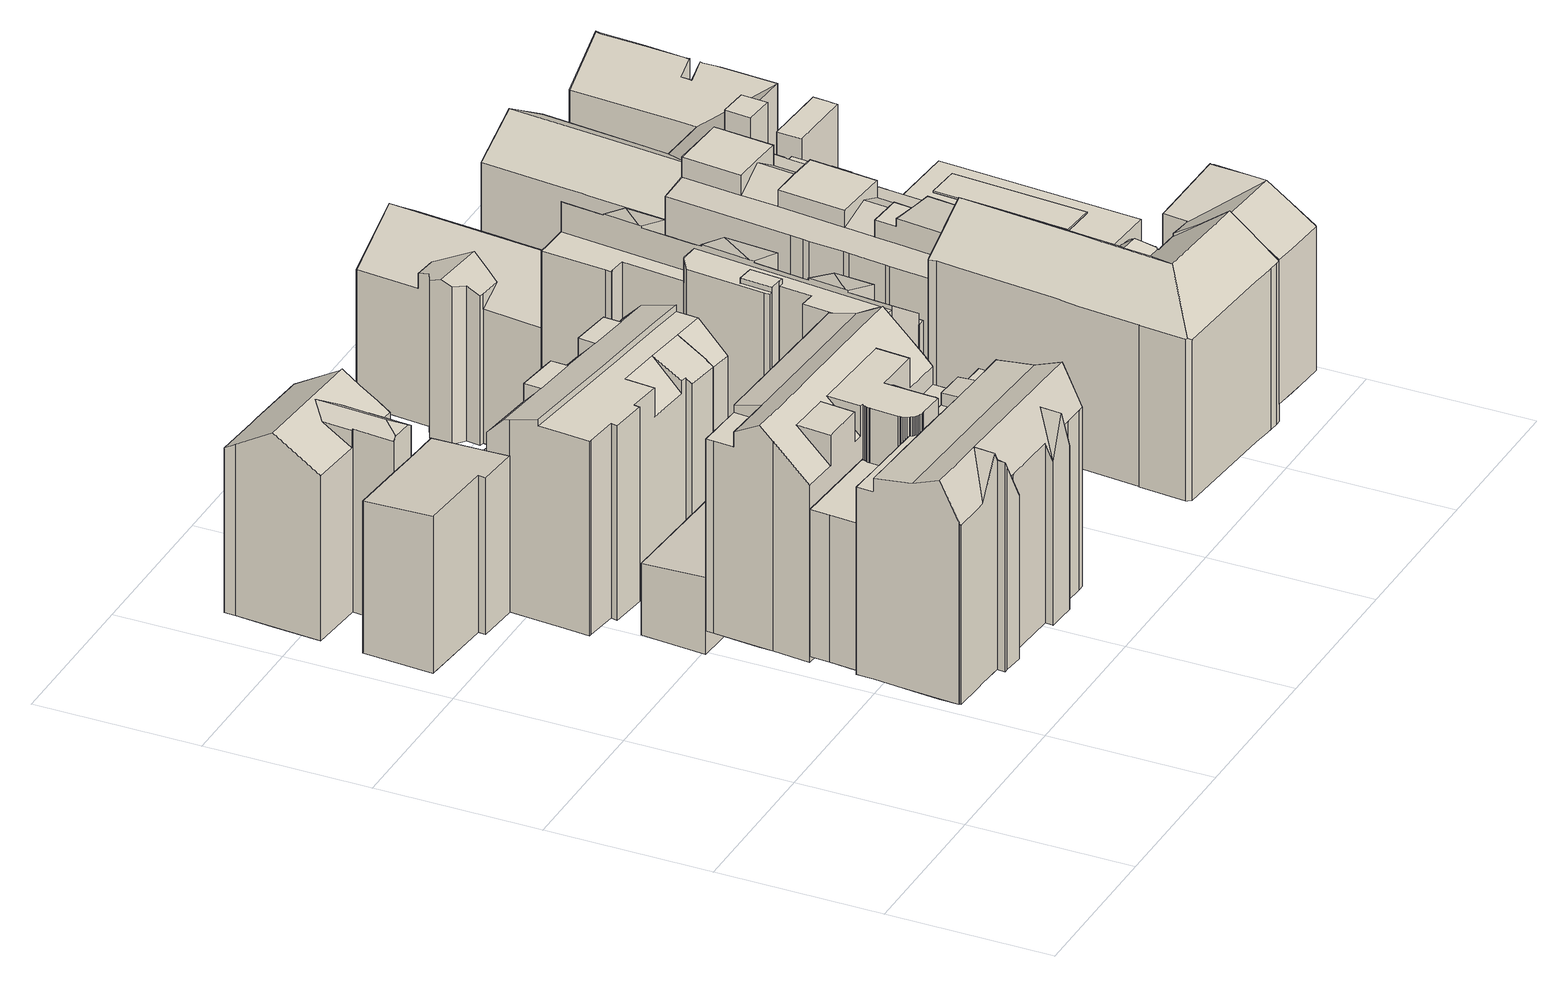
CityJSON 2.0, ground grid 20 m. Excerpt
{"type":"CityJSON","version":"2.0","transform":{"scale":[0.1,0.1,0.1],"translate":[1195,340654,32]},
"CityObjects":{
"building1":{"type":"Building","children":["building1-1","building1-2"]},
"building1-1":{"type":"BuildingPart","attributes":{"measuredHeight":19.57,"roofType":"PULTDACH","HoeheDach":"54","NiedrigsteTraufeDesGebaeudes":"53","Blattnummer":"102081","HoeheGrund":"34"},"parents":["building1"],"geometry":[{"type":"Solid","lod":"2","boundaries":[[[[0,1,2,3]],[[0,4,5,1]],[[4,6,7,5]],[[7,6,8,9]],[[9,8,10,11]],[[11,10,12,13]],[[14,13,12,15]],[[4,0,3,16,15,12,10,8,6]],[[17,2,1,5,7,9,11,13,14]],[[16,17,14,15]],[[2,17,16,3]]]]}]},
"building1-2":{"type":"BuildingPart","attributes":{"measuredHeight":24.12,"roofType":"SATTELDACH","HoeheDach":"58","NiedrigsteTraufeDesGebaeudes":"55","Blattnummer":"102081","HoeheGrund":"34"},"parents":["building1"],"geometry":[{"type":"Solid","lod":"2","boundaries":[[[[18,19,20,21,22,23,24,25,26,27,28,29,30]],[[28,27,31,32,33,34,35,36,29]],[[37,38,20,19,39,40,41]],[[42,38,37]],[[42,43,44,45,21,20,38]],[[46,26,25,47]],[[47,25,24,48]],[[48,24,23,49]],[[50,36,35,51]],[[51,35,34,52]],[[52,34,33,53]],[[53,33,32,54]],[[54,32,31,55]],[[10,41,40,56]],[[18,39,19]],[[21,45,22]],[[57,44,43,8]],[[55,58,46,47,48,49,59,57,8,60,61,10,56,62,63,64,50,51,52,53,54]],[[61,60,8,43,42,37,41,10]],[[62,56,40,39,18,30,63]],[[59,49,23,22,45,44,57]],[[26,46,58,55,31,27]],[[30,29,36,50,64,63]]]]}]},
"building2":{"type":"Building","children":["building2-1","building2-2","building2-3","building2-4","building2-5","building2-6"]},
"building2-1":{"type":"BuildingPart","attributes":{"measuredHeight":9.59,"roofType":"PULTDACH","HoeheDach":"46","NiedrigsteTraufeDesGebaeudes":"45","Blattnummer":"102081","HoeheGrund":"36"},"parents":["building2"],"geometry":[{"type":"Solid","lod":"2","boundaries":[[[[65,66,67,68]],[[68,67,69,70]],[[71,72,66,65]],[[71,73,70,69,74,72]],[[73,71,65,68,70]],[[72,74,69,67,66]]]]}]},
"building2-2":{"type":"BuildingPart","attributes":{"measuredHeight":18.3,"roofType":"FLACHDACH","HoeheDach":"58","NiedrigsteTraufeDesGebaeudes":"58","Blattnummer":"102081","HoeheGrund":"40"},"parents":["building2"],"geometry":[{"type":"Solid","lod":"2","boundaries":[[[[75,76,77,78,79,80,81,82,83,84,85,86,87,88,89,90,91]],[[92,93,94,95,96,97,98,99,100,101,102,103,104,105,106,107,108]],[[108,107,76,75]],[[107,106,77,76]],[[106,105,78,77]],[[105,104,79,78]],[[104,103,80,79]],[[103,102,81,80]],[[102,101,82,81]],[[101,100,83,82]],[[100,99,84,83]],[[99,98,85,84]],[[98,97,86,85]],[[97,96,87,86]],[[96,95,88,87]],[[95,94,89,88]],[[94,93,90,89]],[[93,92,91,90]],[[92,108,75,91]]]]}]},
"building2-3":{"type":"BuildingPart","attributes":{"measuredHeight":27.52,"roofType":"SATTELDACH","HoeheDach":"67","NiedrigsteTraufeDesGebaeudes":"61","Blattnummer":"102081","HoeheGrund":"39"},"parents":["building2"],"geometry":[{"type":"Solid","lod":"2","boundaries":[[[[109,110,111,112,113,114,115,116,117,118]],[[119,120,121,122,123]],[[124,125,126,127]],[[115,128,129,130,116]],[[131,132,133,134]],[[123,117,116,119]],[[135,122,121,136]],[[137,127,126]],[[125,124,138]],[[119,116,130,120]],[[139,129,128,140]],[[141,142,143,144]],[[145,146,147,148]],[[148,147,149,150]],[[150,149,151,152]],[[152,151,153,154]],[[154,153,155,156]],[[156,155,157,158]],[[158,157,159,160]],[[160,159,161,162]],[[162,161,163,164]],[[164,163,165,166]],[[166,165,167,168]],[[168,167,169,170]],[[170,169,171,172]],[[172,171,173,174]],[[174,173,175,176]],[[176,175,177,178]],[[178,177,179,180]],[[180,179,142,141]],[[181,182,183]],[[184,185,186]],[[187,188,189,190]],[[190,189,191,192]],[[192,191,193,194]],[[194,193,195,196]],[[196,195,197,198]],[[198,197,199,200]],[[201,202,203,204]],[[205,206,207,200,199,182,181,138,124,127,137,132,131]],[[208,209,210,201,204,211,212,213,214,215,145,148,150,152,154,156,158,160,162,164,166,168,170,172,174,176,178,180,141,144,216,187,190,192,194,196,198,200,207,206,205,131,134,217,218,135,136,219,139,140]],[[137,126,125,138,181,183,184,186,203,202,113,112,111,110,109,118,133,132]],[[133,118,117,123,122,135,218,217,134]],[[145,215,214,213,220,221,222,146]],[[212,211,204,203,186,185,223,220,213]],[[143,224,188,187,216,144]],[[120,130,129,139,219,136,121]],[[202,201,210,209,114,113]],[[209,208,140,128,115,114]],[[179,177,175,173,171,169,167,165,163,161,159,157,155,153,151,149,147,146,222,221,220,223,185,184,183,182,199,197,195,193,191,189,188,224,143,142]]]]}]},
"building2-4":{"type":"BuildingPart","attributes":{"measuredHeight":27.23,"roofType":"PULTDACH","HoeheDach":"67","NiedrigsteTraufeDesGebaeudes":"60","Blattnummer":"102081","HoeheGrund":"40"},"parents":["building2"],"geometry":[{"type":"Solid","lod":"2","boundaries":[[[[225,226,227,228,229,230,231,232,233,234]],[[232,235,236,237,238,239,240,241,242,233]],[[243,226,244]],[[245,246,247,248,249,226,243]],[[250,251,252,253]],[[238,254,255,239]],[[256,251,250]],[[257,258,259,260]],[[261,262,263,264]],[[264,263,265,266]],[[260,238,237,257]],[[267,235,232,268]],[[269,248,247,270]],[[270,247,246,271]],[[271,246,245,272]],[[273,274,275,276]],[[276,275,277,278]],[[278,277,279,280]],[[280,279,281,282]],[[282,281,283,284]],[[284,283,285,286]],[[286,285,287,288]],[[288,287,289,290]],[[290,289,291,292]],[[292,291,293,294]],[[294,293,295,296]],[[296,295,297,298]],[[298,297,299,300]],[[301,239,255,302]],[[259,254,238,260]],[[303,304,305,306]],[[306,305,307,308]],[[309,310,267,268,311,303,306,308,312,313,314,315,316,317,318,319,320,321,322,269,270,271,272,323,324,325,261,264,266,326,327,328,329,330,331,273,276,278,280,282,284,286,288,290,292,294,296,298,300,332,333,334]],[[265,234,233,242,335,336,329,328,327,326,266]],[[325,324,323,272,245,243,244,337,262,261]],[[249,338,339,340,341,342,252,251,256,343,307,305,304,231,230,229,228,227,226]],[[344,345,301,302,299,297,295,293,291,289,287,285,283,281,279,277,275,274,346,347,336,335]],[[304,303,311,268,232,231]],[[241,240,239,301,345,344,335,242]],[[267,310,309,334,258,257,237,236,235]],[[347,346,274,273,331,330,329,336]],[[302,255,254,259,258,334,333,332,300,299]],[[308,307,343,312]],[[256,313,312,343]],[[314,313,256,250,253,315]],[[253,252,342,317,316,315]],[[318,317,342,341,340,319]],[[320,319,340,339,338,321]],[[249,248,269,322,321,338]],[[263,262,337,244,226,225,234,265]]]]}]},
"building2-5":{"type":"BuildingPart","attributes":{"measuredHeight":19.64,"roofType":"FLACHDACH","HoeheDach":"59","NiedrigsteTraufeDesGebaeudes":"59","Blattnummer":"102081","HoeheGrund":"40"},"parents":["building2"],"geometry":[{"type":"Solid","lod":"2","boundaries":[[[[348,349,350,351,352,353,354]],[[355,356,357,358,359,360,361]],[[361,360,349,348]],[[360,359,350,349]],[[359,358,351,350]],[[358,357,352,351]],[[357,356,353,352]],[[356,355,354,353]],[[355,361,348,354]]]]}]},
"building2-6":{"type":"BuildingPart","attributes":{"measuredHeight":24.22,"roofType":"FLACHDACH","HoeheDach":"64","NiedrigsteTraufeDesGebaeudes":"64","Blattnummer":"102081","HoeheGrund":"40"},"parents":["building2"],"geometry":[{"type":"Solid","lod":"2","boundaries":[[[[362,363,364,365]],[[366,367,368,369]],[[369,368,363,362]],[[368,367,364,363]],[[367,366,365,364]],[[366,369,362,365]]]]}]},
"building3":{"type":"Building","children":["building3-1","building3-2","building3-3","building3-4","building3-5","building3-6","building3-7"]},
"building3-1":{"type":"BuildingPart","attributes":{"measuredHeight":28.19,"roofType":"FLACHDACH","HoeheDach":"65","NiedrigsteTraufeDesGebaeudes":"65","Blattnummer":"102081","HoeheGrund":"37"},"parents":["building3"],"geometry":[{"type":"Solid","lod":"2","boundaries":[[[[370,371,372,373,374]],[[375,376,377,378,379]],[[379,378,371,370]],[[378,377,372,371]],[[377,376,373,372]],[[376,375,374,373]],[[375,379,370,374]]]]}]},
"building3-2":{"type":"BuildingPart","attributes":{"measuredHeight":25.04,"roofType":"FLACHDACH","HoeheDach":"60","NiedrigsteTraufeDesGebaeudes":"55","Blattnummer":"102081","HoeheGrund":"35"},"parents":["building3"],"geometry":[{"type":"Solid","lod":"2","boundaries":[[[[380,381,382,383]],[[384,385,386,387,380]],[[388,389,390,391]],[[392,393,394,395,384]],[[396,397,398,399,400,401,389,402]],[[403,404,405,392]],[[406,407,401,408]],[[409,410,411,403]],[[390,412,391]],[[413,414,415,416]],[[416,415,417,418]],[[418,417,419,420]],[[420,419,421,422]],[[422,421,423,424]],[[380,387,381]],[[395,385,384]],[[388,402,389]],[[401,400,408]],[[425,399,398,426]],[[426,398,397,427]],[[427,397,396,428]],[[392,405,393]],[[411,404,403]],[[421,419,417,415,414,412,390,389,401,407,429,430,431,432,433,434,435,436,423]],[[381,387,386,385,395,394,393,405,404,411,410,437,438,439,440,441,442,443,444,382]],[[434,433,432,431,430,445,446,447,448,449,450,435]],[[451,452,453,454,455,456,425,426,427,428,457,458,413,416,418,420,422,424,459,460,461,462,444,443,442,441,440,439,438,437]],[[449,448,447,446,445,409,403,392,384,380,383,463,450]],[[423,436,435,450,463,461,460,459,424]],[[458,457,428,396,402,388,391,412,414,413]],[[430,429,453,452,451,437,410,409,445]],[[406,455,454,453,429,407]],[[456,455,406,408,400,399,425]],[[463,383,382,444,462,461]]]]}]},
"building3-3":{"type":"BuildingPart","attributes":{"measuredHeight":23.9,"roofType":"FLACHDACH","HoeheDach":"59","NiedrigsteTraufeDesGebaeudes":"59","Blattnummer":"102081","HoeheGrund":"36"},"parents":["building3"],"geometry":[{"type":"Solid","lod":"2","boundaries":[[[[464,465,466,467,468,469,470,471,472,473,474,475,476,477,478,479]],[[480,481,482,483,484,485,486,487,488,489,490,491,492,493,494,495]],[[495,494,465,464]],[[494,493,466,465]],[[493,492,467,466]],[[492,491,468,467]],[[491,490,469,468]],[[490,489,470,469]],[[489,488,471,470]],[[488,487,472,471]],[[487,486,473,472]],[[486,485,474,473]],[[485,484,475,474]],[[484,483,476,475]],[[483,482,477,476]],[[482,481,478,477]],[[481,480,479,478]],[[480,495,464,479]]]]}]},
"building3-4":{"type":"BuildingPart","attributes":{"measuredHeight":4.82,"roofType":"SATTELDACH","HoeheDach":"39","NiedrigsteTraufeDesGebaeudes":"38","Blattnummer":"102081","HoeheGrund":"35"},"parents":["building3"],"geometry":[{"type":"Solid","lod":"2","boundaries":[[[[496,497,498,499,500]],[[444,500,499,501]],[[442,496,500,444]],[[502,503,504,505]],[[506,507,442,444,501,508,502,505,509,510,511,512]],[[496,442,507,506,512,513,514,497]],[[515,513,512,511,510,516]],[[517,516,510,509,505,504]],[[499,498,503,502,508,501]],[[497,514,513,515,516,517,504,503,498]]]]}]},
"building3-5":{"type":"BuildingPart","attributes":{"measuredHeight":29.45,"roofType":"PULTDACH","HoeheDach":"65","NiedrigsteTraufeDesGebaeudes":"61","Blattnummer":"102081","HoeheGrund":"36"},"parents":["building3"],"geometry":[{"type":"Solid","lod":"2","boundaries":[[[[518,519,520,521]],[[519,522,520]],[[523,524,525,526]],[[524,527,525]],[[528,529,530,531]],[[529,532,533,530]],[[534,535,536,537]],[[535,538,539,536]],[[540,541,542,543]],[[541,544,545,542]],[[546,547,548,549]],[[547,550,551,548]],[[552,553,554,555,556]],[[554,557,558,555]],[[559,518,521,560]],[[519,523,526,522]],[[531,527,524,528]],[[532,534,537,533]],[[543,539,538,540]],[[544,546,549,545]],[[556,551,550,552]],[[561,562,563,564,565,566,567,568,569,570,559,560,571,572,573,574,575,576,577,578,579,580,581,582,583,584,585,586,587]],[[521,520,522,526,525,527,531,530,533,537,536,539,543,542,545,549,548,551,556,555,558,584,583,582,581,580,579,578,577,576,575,574,573,572,571,560]],[[519,518,559,570,569,568,567,566,565,564,563,562,561,587,553,552,550,547,546,544,541,540,538,535,534,532,529,528,524,523]],[[557,554,553,587,586,585,584,558]]]]}]},
"building3-6":{"type":"BuildingPart","attributes":{"measuredHeight":28.94,"roofType":"FLACHDACH","HoeheDach":"64","NiedrigsteTraufeDesGebaeudes":"61","Blattnummer":"102081","HoeheGrund":"35"},"parents":["building3"],"geometry":[{"type":"Solid","lod":"2","boundaries":[[[[588,589,590,591,592,593,594,595,596]],[[597,598,599,600,601,602,603,604,605]],[[606,607,608,609,610,611]],[[612,601,600,613,614,615]],[[616,604,603,617,590,589]],[[618,619,588,596,620,621]],[[622,605,604,616,589,588,619,618,623,624,625,626,627,628,629,630,631,632]],[[633,632,631,634]],[[634,631,630,635]],[[635,630,629,636]],[[636,629,628,637]],[[637,628,627,638]],[[638,627,626,639]],[[639,626,625,640]],[[640,625,624,641]],[[641,624,623,642]],[[642,623,618,621]],[[597,605,622,643]],[[643,622,632,633]],[[644,645,646,647]],[[647,646,615,614]],[[611,610,645,644]],[[593,592,608,607]],[[599,598,597,643,633,634,635,636,637,638,639,640,641,642,621,620,596,595,594,593,607,606,611,644,647,614,613,600]],[[610,609,608,592,591,590,617,603,602,601,612,615,646,645]]]]}]},
"building3-7":{"type":"BuildingPart","attributes":{"measuredHeight":3.83,"roofType":"FLACHDACH","HoeheDach":"38","NiedrigsteTraufeDesGebaeudes":"38","Blattnummer":"102081","HoeheGrund":"34"},"parents":["building3"],"geometry":[{"type":"Solid","lod":"2","boundaries":[[[[648,649,650,651,652]],[[653,654,655,656,657]],[[657,656,649,648]],[[656,655,650,649]],[[655,654,651,650]],[[654,653,652,651]],[[653,657,648,652]]]]}]},
"building4":{"type":"Building","attributes":{"measuredHeight":21.36,"roofType":"SATTELDACH","HoeheDach":"55","NiedrigsteTraufeDesGebaeudes":"50","Blattnummer":"102081","HoeheGrund":"34"},"geometry":[{"type":"Solid","lod":"2","boundaries":[[[[658,659,660,661,662,663,664]],[[662,665,666,667,668,663]],[[669,670,671,672,673,674,675,676,677,678,679]],[[661,660,680]],[[681,660,659,682]],[[682,659,658,683]],[[683,658,664,684]],[[685,668,667,686]],[[687,666,665]],[[688,676,675,689]],[[689,675,674,690]],[[691,671,670,692]],[[692,670,669,693]],[[694,695,696,697]],[[698,699,691,692,693,700,701,694,697,702,681,682,683,684,703,685,686,704,705,706,688,689,690]],[[696,707,680,660,681,702,697]],[[701,700,693,669,679,708,695,694]],[[691,699,698,690,674,673,672,671]],[[677,676,688,706,705,709]],[[667,666,687,709,705,704,686]],[[664,663,668,685,703,684]],[[695,708,679,678,677,709,687,665,662,661,680,707,696]]]]}]},
"building5":{"type":"Building","children":["building5-1","building5-2","building5-3","building5-4","building5-5","building5-6","building5-7","building5-8","building5-9","building5-10"]},
"building5-1":{"type":"BuildingPart","attributes":{"measuredHeight":6.37,"roofType":"FLACHDACH","HoeheDach":"43","NiedrigsteTraufeDesGebaeudes":"43","Blattnummer":"102081","HoeheGrund":"37"},"parents":["building5"],"geometry":[{"type":"Solid","lod":"2","boundaries":[[[[710,711,712,713,714,715]],[[716,717,718,719,720,721]],[[721,720,711,710]],[[720,719,712,711]],[[719,718,713,712]],[[718,717,714,713]],[[717,716,715,714]],[[716,721,710,715]]]]}]},
"building5-2":{"type":"BuildingPart","attributes":{"measuredHeight":9.35,"roofType":"FLACHDACH","HoeheDach":"44","NiedrigsteTraufeDesGebaeudes":"44","Blattnummer":"102081","HoeheGrund":"34"},"parents":["building5"],"geometry":[{"type":"Solid","lod":"2","boundaries":[[[[722,723,724,725,726]],[[727,728,729,730,731]],[[731,730,723,722]],[[730,729,724,723]],[[729,728,725,724]],[[728,727,726,725]],[[727,731,722,726]]]]}]},
"building5-3":{"type":"BuildingPart","attributes":{"measuredHeight":21.96,"roofType":"SATTELDACH","HoeheDach":"61","NiedrigsteTraufeDesGebaeudes":"57","Blattnummer":"102081","HoeheGrund":"39"},"parents":["building5"],"geometry":[{"type":"Solid","lod":"2","boundaries":[[[[732,733,734,735]],[[736,737,738,739]],[[740,734,733,741]],[[742,743,744,735,734,740,745,746,747,748]],[[749,750,751,752,736,739,753,754,755,756,757,748,747,746,745,740,741]],[[758,742,748,757,756,759]],[[737,736,752,751,760,761]],[[751,750,749,741,733,732,762,760]],[[753,739,738,763,764,754]],[[764,765,759,756,755,754]],[[761,760,762,732,735,744,743,742,758]],[[766,761,758,759,765]],[[763,738,737,761,766,765,764]]]]}]},
"building5-4":{"type":"BuildingPart","attributes":{"measuredHeight":17.3,"roofType":"FLACHDACH","HoeheDach":"52","NiedrigsteTraufeDesGebaeudes":"52","Blattnummer":"102081","HoeheGrund":"35"},"parents":["building5"],"geometry":[{"type":"Solid","lod":"2","boundaries":[[[[767,768,769,770,771,772,773,774],[775,776,777,778]],[[779,780,781,782,783,784,785,786],[787,788,789,790]],[[786,785,768,767]],[[785,784,769,768]],[[784,783,770,769]],[[783,782,771,770]],[[782,781,772,771]],[[781,780,773,772]],[[780,779,774,773]],[[779,786,767,774]],[[790,789,776,775]],[[789,788,777,776]],[[788,787,778,777]],[[787,790,775,778]]]]}]},
"building5-5":{"type":"BuildingPart","attributes":{"measuredHeight":14.32,"roofType":"FLACHDACH","HoeheDach":"53","NiedrigsteTraufeDesGebaeudes":"53","Blattnummer":"102081","HoeheGrund":"39"},"parents":["building5"],"geometry":[{"type":"Solid","lod":"2","boundaries":[[[[791,792,793,794,795,796,797,798,799]],[[800,801,802,803,804,805,806,807,808]],[[808,807,792,791]],[[807,806,793,792]],[[806,805,794,793]],[[805,804,795,794]],[[804,803,796,795]],[[803,802,797,796]],[[802,801,798,797]],[[801,800,799,798]],[[800,808,791,799]]]]}]},
"building5-6":{"type":"BuildingPart","attributes":{"measuredHeight":20.34,"roofType":"FLACHDACH","HoeheDach":"55","NiedrigsteTraufeDesGebaeudes":"55","Blattnummer":"102081","HoeheGrund":"35"},"parents":["building5"],"geometry":[{"type":"Solid","lod":"2","boundaries":[[[[809,810,811,812,813,814]],[[815,816,817,818,819,820]],[[820,819,810,809]],[[819,818,811,810]],[[818,817,812,811]],[[817,816,813,812]],[[816,815,814,813]],[[815,820,809,814]]]]}]},
"building5-7":{"type":"BuildingPart","attributes":{"measuredHeight":6.1,"roofType":"FLACHDACH","HoeheDach":"45","NiedrigsteTraufeDesGebaeudes":"45","Blattnummer":"102081","HoeheGrund":"39"},"parents":["building5"],"geometry":[{"type":"Solid","lod":"2","boundaries":[[[[821,822,823,824,825,826,827,828,829,830,831,832,833,834,835,836,837,838,839,840,841,842,843]],[[844,845,846,847,848,849,850,851,852,853,854,855,856,857,858,859,860,861,862,863,864,865,866]],[[866,865,822,821]],[[865,864,823,822]],[[864,863,824,823]],[[863,862,825,824]],[[862,861,826,825]],[[861,860,827,826]],[[860,859,828,827]],[[859,858,829,828]],[[858,857,830,829]],[[857,856,831,830]],[[856,855,832,831]],[[855,854,833,832]],[[854,853,834,833]],[[853,852,835,834]],[[852,851,836,835]],[[851,850,837,836]],[[850,849,838,837]],[[849,848,839,838]],[[848,847,840,839]],[[847,846,841,840]],[[846,845,842,841]],[[845,844,843,842]],[[844,866,821,843]]]]}]},
"building5-8":{"type":"BuildingPart","attributes":{"measuredHeight":5.21,"roofType":"FLACHDACH","HoeheDach":"44","NiedrigsteTraufeDesGebaeudes":"44","Blattnummer":"102081","HoeheGrund":"39"},"parents":["building5"],"geometry":[{"type":"Solid","lod":"2","boundaries":[[[[792,791,867,868,869,870,871,872]],[[873,874,875,876,877,878,879,880]],[[880,879,791,792]],[[879,878,867,791]],[[878,877,868,867]],[[877,876,869,868]],[[876,875,870,869]],[[875,874,871,870]],[[874,873,872,871]],[[873,880,792,872]]]]}]},
"building5-9":{"type":"BuildingPart","attributes":{"measuredHeight":16.7,"roofType":"FLACHDACH","HoeheDach":"52","NiedrigsteTraufeDesGebaeudes":"52","Blattnummer":"102081","HoeheGrund":"35"},"parents":["building5"],"geometry":[{"type":"Solid","lod":"2","boundaries":[[[[881,882,883,884]],[[885,886,887,888]],[[888,887,882,881]],[[887,886,883,882]],[[886,885,884,883]],[[885,888,881,884]]]]}]},
"building5-10":{"type":"BuildingPart","attributes":{"measuredHeight":24.55,"roofType":"SATTELDACH","HoeheDach":"62","NiedrigsteTraufeDesGebaeudes":"56","Blattnummer":"102081","HoeheGrund":"37"},"parents":["building5"],"geometry":[{"type":"Solid","lod":"2","boundaries":[[[[889,890,713,891,892,893]],[[894,895,896,897,898,899]],[[900,901,902,903,904,905]],[[904,906,907,905]],[[908,909,910,911,912,913,906,904]],[[903,914,915,916,917,918,919,920,921,922,923,924,925,926,908,904]],[[899,898,927,928]],[[928,927,929,930]],[[931,932,933,934]],[[934,933,893,892]],[[713,890,935,712]],[[712,935,936,711]],[[711,936,937,710]],[[938,939,940,941]],[[942,913,912,943]],[[943,912,911,944]],[[944,911,910,945]],[[945,910,909,946]],[[947,908,926,948]],[[948,926,925,949]],[[949,925,924,950]],[[950,924,923,951]],[[951,923,922,952]],[[952,922,921,953]],[[953,921,920,954]],[[954,920,919,955]],[[955,919,918,956]],[[956,918,917,957]],[[957,917,916,958]],[[958,916,915,959]],[[959,915,914,960]],[[961,962,963,964]],[[964,963,965,966]],[[897,967,968,969,970,889,893,933,932,971,972,973,974,975,976,929,927,898]],[[900,905,907,977,937,936,935,890,889,970,969,968,967]],[[929,976,975,974,973,972,971,932,931,978,979,980,981,982,983,930]],[[984,961,964,966,985,986,895,894,899,928,930,983,982,981,980,979,978,931,934,892,891,713,712,711,710,987,988,989,942,943,944,945,946,947,948,949,950,951,952,953,954,955,956,957,958,959,960,990,991,992,938,941,993,994]],[[896,995,996,965,963,962,997,998,999,967,897]],[[999,998,997,1000,1001,940,939,901,900,967]],[[986,985,966,965,996,995,896,895]],[[962,961,984,994,1000,997]],[[908,947,946,909]],[[902,991,990,960,914,903]],[[1001,1000,994,993,941,940]],[[938,992,991,902,901,939]],[[906,913,942,989,988,907]],[[988,987,710,937,977,907]]]]}]},
"building6":{"type":"Building","children":["building6-1","building6-2","building6-3","building6-4","building6-5","building6-6"]},
"building6-1":{"type":"BuildingPart","attributes":{"measuredHeight":23.35,"roofType":"PULTDACH","HoeheDach":"58","NiedrigsteTraufeDesGebaeudes":"55","Blattnummer":"102081","HoeheGrund":"35"},"parents":["building6"],"geometry":[{"type":"Solid","lod":"2","boundaries":[[[[1002,1003,1004,1005]],[[1005,1004,1006,1007]],[[1007,1006,1008,1009]],[[1010,1011,1012,1013]],[[1013,1012,1014,1015]],[[1016,1017,1018,1019]],[[1019,1018,1020]],[[1021,1022,1023]],[[1023,1022,1024,1025]],[[1026,1027,1028,1029]],[[1030,1031,1032,1033]],[[1034,1035,1036,1037]],[[1037,1036,1038,1039]],[[1039,1038,1040,1041]],[[1042,1043,1044,1045]],[[1039,1041,1046,1047,1048,1049,1050,1051,1052,1053,1054,1055,1056,1057,1058,1059,1060,1002,1005,1007,1009,1061,1062,1042,1045,1063,1064,1065,1034,1037]],[[1055,1054,1053,1052,1066,1067,1068,1069,1070,1071,1072,1056]],[[1066,1073,1074,1075,1076,1077,1078,1040,1038,1036,1035,1079,1080,1081,1044,1043,1030,1033,1023,1025,1082,1083,1067]],[[1029,1028,1031,1030,1043,1042,1062,1061,1009,1008]],[[1052,1051,1050,1049,1075,1074,1073,1066]],[[1064,1063,1045,1044,1081,1080]],[[1034,1065,1064,1080,1079,1035]],[[1047,1046,1041,1040,1078,1077]],[[1049,1048,1047,1077,1076,1075]],[[1084,1033,1032,1085,1027,1026]],[[1086,1021,1087,1020]],[[1088,1025,1024,1089,1017,1016]],[[1067,1083,1090,1068]],[[1091,1090,1083,1015,1014,1092,1093]],[[1070,1093,1092,1011,1010,1094,1071]],[[1083,1082,1025,1088,1013,1015]],[[1069,1068,1090,1091,1093,1070]],[[1071,1094,1010,1016,1019,1026,1029,1008,1006,1004,1003,1095,1096,1097,1098,1072]],[[1014,1012,1011,1092]],[[1013,1088,1016,1010]],[[1089,1024,1022,1021,1086,1020,1018,1017]],[[1020,1087,1084,1026,1019]],[[1085,1032,1031,1028,1027]],[[1021,1023,1033,1084,1087]],[[1056,1072,1098,1057]],[[1057,1098,1097,1058]],[[1058,1097,1096,1059]],[[1059,1096,1095,1060]],[[1060,1095,1003,1002]]]]}]},
"building6-2":{"type":"BuildingPart","attributes":{"measuredHeight":11.58,"roofType":"FLACHDACH","HoeheDach":"47","NiedrigsteTraufeDesGebaeudes":"47","Blattnummer":"102081","HoeheGrund":"35"},"parents":["building6"],"geometry":[{"type":"Solid","lod":"2","boundaries":[[[[1064,1045,1099,1100,1101,1102,1103,1104,1105,1106,1047,1041,1039,1037,1107]],[[1108,1109,1110,1111,1112,1113,1114,1115,1116,1117,1118,1119,1120,1121,1122]],[[1122,1121,1045,1064]],[[1121,1120,1099,1045]],[[1120,1119,1100,1099]],[[1119,1118,1101,1100]],[[1118,1117,1102,1101]],[[1117,1116,1103,1102]],[[1116,1115,1104,1103]],[[1115,1114,1105,1104]],[[1114,1113,1106,1105]],[[1113,1112,1047,1106]],[[1112,1111,1041,1047]],[[1111,1110,1039,1041]],[[1110,1109,1037,1039]],[[1109,1108,1107,1037]],[[1108,1122,1064,1107]]]]}]},
"building6-3":{"type":"BuildingPart","attributes":{"measuredHeight":11.23,"roofType":"FLACHDACH","HoeheDach":"47","NiedrigsteTraufeDesGebaeudes":"47","Blattnummer":"102081","HoeheGrund":"35"},"parents":["building6"],"geometry":[{"type":"Solid","lod":"2","boundaries":[[[[1123,1124,1125,1126,1127,1128]],[[1129,1130,1131,1132,1133,1134]],[[1134,1133,1124,1123]],[[1133,1132,1125,1124]],[[1132,1131,1126,1125]],[[1131,1130,1127,1126]],[[1130,1129,1128,1127]],[[1129,1134,1123,1128]]]]}]},
"building6-4":{"type":"BuildingPart","attributes":{"measuredHeight":23.62,"roofType":"FLACHDACH","HoeheDach":"58","NiedrigsteTraufeDesGebaeudes":"58","Blattnummer":"102081","HoeheGrund":"35"},"parents":["building6"],"geometry":[{"type":"Solid","lod":"2","boundaries":[[[[1135,1136,1137,1138]],[[1139,1140,1141,1142]],[[1142,1141,1136,1135]],[[1141,1140,1137,1136]],[[1140,1139,1138,1137]],[[1139,1142,1135,1138]]]]}]},
"building6-5":{"type":"BuildingPart","attributes":{"measuredHeight":16.96,"roofType":"FLACHDACH","HoeheDach":"52","NiedrigsteTraufeDesGebaeudes":"52","Blattnummer":"102081","HoeheGrund":"36"},"parents":["building6"],"geometry":[{"type":"Solid","lod":"2","boundaries":[[[[1143,1144,1145,1146,1147,1148]],[[1149,1150,1151,1152,1153,1154]],[[1154,1153,1144,1143]],[[1153,1152,1145,1144]],[[1152,1151,1146,1145]],[[1151,1150,1147,1146]],[[1150,1149,1148,1147]],[[1149,1154,1143,1148]]]]}]},
"building6-6":{"type":"BuildingPart","attributes":{"measuredHeight":19.21,"roofType":"FLACHDACH","HoeheDach":"54","NiedrigsteTraufeDesGebaeudes":"54","Blattnummer":"102081","HoeheGrund":"35"},"parents":["building6"],"geometry":[{"type":"Solid","lod":"2","boundaries":[[[[1155,1156,1157,1158]],[[1159,1160,1161,1162]],[[1162,1161,1156,1155]],[[1161,1160,1157,1156]],[[1160,1159,1158,1157]],[[1159,1162,1155,1158]]]]}]},
"building7":{"type":"Building","attributes":{"measuredHeight":23.38,"roofType":"SATTELDACH","HoeheDach":"56","NiedrigsteTraufeDesGebaeudes":"51","Blattnummer":"102081","HoeheGrund":"32"},"geometry":[{"type":"Solid","lod":"2","boundaries":[[[[1163,1164,1165,1166]],[[1167,1168,1169,1170]],[[1170,1169,1171,1172]],[[1172,1171,1173,1174]],[[1174,1173,1175,1176]],[[1176,1175,1177,1178]],[[1178,1177,1179,1180]],[[1180,1179,1181,1182]],[[1182,1181,1183,1184]],[[1185,1186,1187,1188,1189,1190,1191,1192,1193,1194,1195,1196,1197,1198]],[[1199,1200,1166,1165,1201,1202,1185,1198]],[[1172,1174,1176,1178,1180,1182,1184,1203,1204,1205,1206,1163,1166,1200,1199,1198,1197,1196,1195,1194,1193,1192,1207,1208,1209,1210,1211,1212,1213,1214,1167,1170]],[[1202,1215,1216,1217,1191,1190,1189,1188,1187,1186,1185]],[[1218,1219,1220,1217,1216,1215,1202]],[[1201,1165,1164,1221,1222,1223,1224,1225,1218,1202]],[[1222,1226,1227,1183,1181,1179,1177,1175,1173,1171,1169,1168,1228,1223]],[[1210,1209,1208,1220,1219,1218]],[[1225,1224,1223,1213,1212,1211,1210,1218]],[[1223,1228,1168,1167,1214,1213]],[[1205,1204,1203,1184,1183,1227,1226,1222]],[[1206,1205,1222,1221,1164,1163]],[[1217,1220,1208,1207,1192,1191]]]]}]}
},
"vertices":[
[152,605,24],[152,605,219],[101,609,219],[101,609,24],[154,633,24],[154,633,217],[159,700,24],[159,700,213],[115,703,24],[115,703,213],[78,706,24],[78,706,213],[12,711,24],[12,711,213],[6,626,219],[6,626,24],[102,618,24],[102,618,219],
[81,756,229],[83,793,251],[104,811,263],[123,790,251],[120,754,229],[163,750,229],[165,766,238],[166,788,252],[168,807,264],[168,809,265],[102,814,265],[19,820,265],[15,762,229],[168,811,263],[172,867,229],[92,874,229],[83,874,229],[23,879,229],[23,866,237],[83,706,255],[98,725,263],[81,756,251],[82,756,252],[78,706,252],[110,704,255],[115,703,252],[119,754,252],[120,754,251],[168,807,24],[166,788,24],[165,766,24],[163,750,24],[23,866,24],[23,879,24],[83,874,24],[92,874,24],[172,867,24],[168,811,24],[82,756,24],[119,754,24],[168,809,24],[120,754,24],[110,704,24],[83,706,24],[81,756,24],[15,762,24],[19,820,24],
[133,366,45],[133,366,141],[140,445,134],[140,445,45],[365,432,134],[365,432,45],[361,353,45],[361,353,141],[363,378,45],[363,378,138],
[122,216,81],[123,239,81],[240,232,81],[238,231,81],[238,229,81],[237,227,81],[236,225,81],[236,223,81],[236,222,81],[234,188,81],[234,186,81],[234,184,81],[234,182,81],[235,180,81],[236,178,81],[237,176,81],[119,183,81],[119,183,264],[237,176,264],[236,178,264],[235,180,264],[234,182,264],[234,184,264],[234,186,264],[234,188,264],[236,222,264],[236,223,264],[236,225,264],[237,227,264],[238,229,264],[238,231,264],[240,232,264],[123,239,264],[122,216,264],
[173,297,350],[227,294,350],[240,294,350],[351,288,350],[402,285,350],[403,296,344],[404,317,332],[192,328,332],[131,332,332],[128,300,350],[192,328,313],[195,362,313],[133,366,313],[133,357,313],[131,332,313],[222,233,332],[226,275,332],[172,278,332],[168,236,332],[407,351,322],[361,353,322],[195,362,322],[123,239,74],[123,239,294],[127,284,335],[127,284,74],[133,357,74],[133,366,74],[168,236,294],[222,233,294],[361,353,74],[407,351,74],[234,186,74],[234,186,332],[234,188,332],[234,188,74],[286,174,74],[286,174,332],[286,169,332],[286,169,74],[285,165,332],[285,165,74],[253,167,332],[253,167,74],[251,167,332],[251,167,74],[249,167,332],[249,167,74],[247,168,332],[247,168,74],[245,169,332],[245,169,74],[243,170,332],[243,170,74],[242,171,332],[242,171,74],[240,172,332],[240,172,74],[239,173,332],[239,173,74],[238,175,332],[238,175,74],[237,176,332],[237,176,74],[236,178,332],[236,178,74],[235,180,332],[235,180,74],[234,182,332],[234,182,74],[234,184,332],[234,184,74],[236,233,294],[236,233,332],[239,274,332],[349,268,332],[346,227,332],[346,227,294],[236,222,74],[236,222,332],[236,223,332],[236,223,74],[236,225,332],[236,225,74],[237,227,332],[237,227,74],[238,229,332],[238,229,74],[238,231,332],[238,231,74],[240,232,332],[240,232,74],[398,233,74],[398,233,303],[397,224,294],[397,224,74],[168,236,74],[222,233,74],[236,233,74],[404,317,74],[403,296,74],[402,285,74],[346,227,74],[306,229,74],[289,230,74],[288,218,74],[288,211,74],[236,221,74],[128,300,74],[131,332,74],[195,362,74],[289,230,332],[288,218,332],[288,211,332],[306,229,332],[236,221,332],
[150,79,348],[188,77,348],[225,75,348],[300,71,348],[319,70,348],[337,69,348],[384,66,348],[387,100,334],[114,115,334],[111,81,348],[389,122,330],[391,145,326],[391,147,326],[344,149,326],[306,151,326],[231,156,326],[157,160,326],[118,162,326],[186,52,348],[160,54,299],[192,52,337],[191,42,336],[196,42,327],[221,40,280],[221,41,280],[316,35,330],[318,61,330],[298,37,280],[298,36,280],[345,170,324],[308,172,324],[334,34,280],[391,147,309],[392,168,309],[345,170,309],[344,149,309],[111,56,76],[111,56,299],[111,58,301],[111,58,76],[110,58,302],[110,58,76],[389,122,76],[387,100,76],[221,40,76],[196,42,76],[191,42,76],[192,52,76],[237,176,76],[237,176,309],[238,175,309],[238,175,76],[239,173,309],[239,173,76],[240,172,309],[240,172,76],[242,171,309],[242,171,76],[243,170,309],[243,170,76],[245,169,309],[245,169,76],[247,168,309],[247,168,76],[249,167,309],[249,167,76],[251,167,309],[251,167,76],[253,167,309],[253,167,76],[285,165,309],[285,165,76],[286,169,309],[286,169,76],[286,174,309],[286,174,76],[306,151,309],[308,172,309],[382,42,76],[382,42,299],[375,42,299],[375,42,76],[350,43,299],[350,43,76],[391,147,76],[391,145,76],[384,66,76],[335,44,76],[334,34,76],[316,35,76],[298,36,76],[298,37,76],[299,46,76],[298,46,76],[228,50,76],[223,50,76],[222,50,76],[221,41,76],[186,52,76],[160,54,76],[148,54,76],[111,81,76],[114,115,76],[118,162,76],[119,183,76],[158,180,76],[233,176,76],[308,172,76],[345,170,76],[392,168,76],[118,162,309],[119,183,309],[148,54,299],[222,50,299],[223,50,299],[228,50,299],[298,46,299],[299,46,299],[335,44,299],[157,160,309],[231,156,309],[233,176,309],[158,180,309],
[306,229,75],[397,224,75],[396,210,75],[392,168,75],[286,174,75],[288,211,75],[304,210,75],[304,210,272],[288,211,272],[286,174,272],[392,168,272],[396,210,272],[397,224,272],[306,229,272],
[306,229,79],[304,210,79],[288,211,79],[289,230,79],[289,230,321],[288,211,321],[304,210,321],[306,229,321],
[418,422,47],[421,461,47],[441,459,47],[438,420,47],[433,421,47],[433,421,329],[438,420,329],[441,459,329],[421,461,329],[418,422,329],
[227,603,262],[228,624,240],[154,633,240],[152,612,262],[281,597,262],[282,618,262],[266,620,262],[228,624,262],[326,485,231],[329,521,267],[275,527,267],[272,491,231],[334,590,262],[336,611,240],[283,618,240],[282,618,240],[334,484,247],[333,476,242],[374,471,242],[375,479,247],[376,479,247],[379,515,267],[326,485,247],[385,584,262],[386,605,262],[336,611,262],[417,474,231],[420,510,267],[376,479,231],[425,579,262],[427,600,240],[386,605,240],[272,491,267],[231,496,25],[231,496,267],[230,489,267],[230,489,25],[185,494,267],[185,494,25],[187,502,267],[187,502,25],[147,507,267],[147,507,25],[144,507,267],[144,507,25],[375,479,25],[374,471,25],[333,476,25],[334,484,25],[421,524,267],[422,537,267],[381,542,267],[331,548,267],[277,554,267],[223,561,267],[149,570,267],[147,543,267],[427,600,25],[386,605,25],[336,611,25],[283,618,25],[282,618,25],[266,620,25],[228,624,25],[154,633,25],[422,537,275],[381,542,275],[331,548,275],[277,554,275],[223,561,275],[149,570,275],[425,579,25],[422,537,25],[421,524,25],[420,510,25],[417,474,25],[376,479,25],[326,485,25],[272,491,25],[147,543,25],[149,570,25],[152,605,25],[152,612,25],[152,605,264],
[495,287,36],[525,697,36],[535,697,36],[541,697,36],[538,662,36],[542,662,36],[540,644,36],[549,643,36],[544,594,36],[535,594,36],[516,400,36],[525,399,36],[520,344,36],[511,345,36],[505,286,36],[496,286,36],[496,286,275],[505,286,275],[511,345,275],[520,344,275],[525,399,275],[516,400,275],[535,594,275],[544,594,275],[549,643,275],[540,644,275],[542,662,275],[538,662,275],[541,697,275],[535,697,275],[525,697,275],[495,287,275],
[266,620,56],[271,687,73],[159,701,73],[159,700,73],[154,633,56],[159,700,25],[163,750,25],[163,750,61],[165,766,57],[165,766,25],[272,698,25],[271,687,25],[159,701,25],[223,762,25],[256,760,25],[257,758,25],[275,730,25],[275,730,62],[272,698,71],[257,758,56],[256,760,56],[223,762,56],
[495,287,289],[499,341,289],[440,295,328],[440,292,328],[445,346,328],[499,341,309],[502,389,309],[446,350,330],[445,346,330],[450,395,330],[502,389,289],[507,457,289],[450,399,328],[450,395,328],[507,458,289],[457,462,328],[507,458,313],[512,522,313],[457,467,330],[457,462,330],[512,523,313],[463,527,330],[512,523,292],[517,594,292],[463,532,328],[463,527,329],[517,595,292],[470,600,328],[517,595,313],[521,642,313],[470,603,330],[470,600,330],[521,643,313],[475,647,330],[521,643,295],[525,697,295],[522,697,297],[475,651,329],[475,647,329],[498,698,315],[480,699,329],[495,287,35],[440,292,35],[521,643,35],[521,642,35],[517,595,35],[517,594,35],[512,523,35],[512,522,35],[507,458,35],[507,457,35],[502,389,35],[499,341,35],[440,295,35],[445,346,35],[446,350,35],[450,395,35],[450,399,35],[457,462,35],[457,467,35],[463,527,35],[463,532,35],[470,600,35],[470,603,35],[475,647,35],[475,651,35],[480,699,35],[498,698,35],[522,697,35],[525,697,35],
[421,524,323],[441,537,323],[441,537,292],[443,538,292],[444,539,292],[444,539,34],[443,538,34],[441,537,34],[421,524,34],[440,292,34],[464,535,34],[471,613,34],[480,699,34],[480,699,292],[471,613,292],[464,535,292],[464,535,323],[440,292,323],[451,614,34],[452,614,34],[452,614,292],[451,614,292],[431,616,292],[431,616,34],[451,700,292],[451,700,34],[435,701,34],[435,701,292],[443,537,323],[443,537,292],[413,430,323],[417,474,323],[417,474,34],[413,430,34],[428,293,323],[413,422,323],[418,422,323],[421,461,323],[441,459,323],[438,420,323],[433,421,323],[429,381,323],[410,383,323],[407,351,323],[403,296,323],[403,296,34],[407,351,34],[410,383,34],[429,381,34],[433,421,34],[438,420,34],[441,459,34],[421,461,34],[418,422,34],[413,422,34],[428,293,34],[428,616,34],[428,616,292],[429,623,292],[429,623,34],
[429,623,25],[312,637,25],[323,754,25],[438,733,25],[435,701,25],[435,701,63],[438,733,63],[323,754,63],[312,637,63],[429,623,63],
[457,799,211],[455,782,204],[460,781,204],[488,778,204],[512,816,219],[445,823,219],[444,810,214],[495,858,204],[468,861,204],[466,847,209],[446,837,214],[535,697,222],[541,697,217],[575,695,194],[585,803,194],[587,818,194],[597,926,194],[563,928,217],[558,929,221],[542,930,232],[528,779,232],[520,697,232],[460,781,185],[460,781,18],[455,782,18],[457,799,18],[444,810,18],[446,837,18],[466,847,18],[468,861,185],[558,929,18],[563,928,18],[597,926,18],[575,695,18],[541,697,18],[535,697,18],[480,699,18],[480,699,204],[451,700,184],[451,700,18],[587,818,18],[585,803,18],[520,697,18],[492,699,18],[452,702,18],[445,823,18],[468,861,18],[475,937,18],[542,930,18],[452,702,184],[492,699,213],[475,937,185],
[782,227,51],[786,272,51],[778,273,51],[785,337,51],[831,333,51],[824,223,51],[824,223,114],[831,333,114],[785,337,114],[778,273,114],[786,272,114],[782,227,114],
[847,590,21],[927,585,21],[920,483,21],[919,463,21],[839,468,21],[839,468,115],[919,463,115],[920,483,115],[927,585,115],[847,590,115],
[898,135,292],[900,164,247],[850,168,247],[850,167,248],[890,7,73],[890,7,253],[889,6,252],[889,6,73],[850,168,73],[900,164,73],[847,138,248],[847,139,248],[849,158,248],[850,167,73],[849,158,73],[847,139,73],[847,138,73],[898,135,73],[898,134,73],[898,130,73],[893,66,73],[837,10,73],[811,13,73],[814,72,73],[819,141,73],[846,138,73],[846,138,247],[819,141,247],[898,130,292],[893,66,292],[898,134,292],[837,10,252],[811,13,252],[814,72,292],[841,70,292],
[919,463,25],[913,369,25],[903,218,25],[830,223,25],[824,223,25],[831,333,25],[839,461,25],[839,468,25],[889,275,25],[899,438,25],[858,441,25],[848,278,25],[839,468,198],[839,461,198],[831,333,198],[824,223,198],[830,223,198],[903,218,198],[913,369,198],[919,463,198],[848,278,198],[858,441,198],[899,438,198],[889,275,198],
[826,155,71],[849,158,71],[847,138,71],[819,141,71],[788,143,71],[790,145,71],[791,147,71],[792,149,71],[792,150,71],[792,150,215],[792,149,215],[791,147,215],[790,145,215],[788,143,215],[819,141,215],[847,138,215],[849,158,215],[826,155,215],
[847,590,29],[849,620,29],[929,615,29],[928,597,29],[927,591,29],[927,585,29],[927,585,232],[927,591,232],[928,597,232],[929,615,232],[849,620,232],[847,590,232],
[826,155,68],[792,150,68],[792,151,68],[793,154,68],[793,156,68],[793,158,68],[793,160,68],[793,163,68],[793,165,68],[792,167,68],[791,169,68],[790,171,68],[789,173,68],[788,175,68],[787,177,68],[785,179,68],[783,180,68],[782,181,68],[780,183,68],[778,184,68],[782,227,68],[824,223,68],[830,223,68],[830,223,129],[824,223,129],[782,227,129],[778,184,129],[780,183,129],[782,181,129],[783,180,129],[785,179,129],[787,177,129],[788,175,129],[789,173,129],[790,171,129],[791,169,129],[792,167,129],[793,165,129],[793,163,129],[793,160,129],[793,158,129],[793,156,129],[793,154,129],[792,151,129],[792,150,129],[826,155,129],
[830,223,71],[903,218,71],[902,208,71],[900,172,71],[900,164,71],[850,168,71],[850,168,123],[900,164,123],[900,172,123],[902,208,123],[903,218,123],[830,223,123],[826,155,123],[849,158,123],
[889,275,33],[848,278,33],[858,441,33],[899,438,33],[899,438,200],[858,441,200],[848,278,200],[889,275,200],
[716,344,296],[785,337,248],[716,344,51],[654,350,51],[654,350,253],[624,32,51],[627,28,51],[627,28,251],[624,32,253],[623,34,252],[623,34,51],[775,147,242],[790,146,242],[791,147,244],[791,148,244],[777,166,258],[754,168,258],[779,183,244],[778,184,243],[788,175,249],[787,177,248],[785,179,247],[783,180,246],[782,181,245],[780,183,244],[792,149,244],[792,150,243],[792,151,243],[793,154,243],[793,156,243],[793,158,243],[793,160,243],[793,163,243],[793,165,244],[792,167,244],[791,169,245],[790,171,246],[789,173,248],[628,91,252],[628,91,51],[629,91,252],[629,91,51],[653,340,51],[653,340,253],[653,350,252],[653,350,51],[778,273,249],[786,272,243],[782,227,243],[790,145,51],[790,145,243],[788,143,244],[788,143,51],[780,183,51],[782,181,51],[783,180,51],[785,179,51],[787,177,51],[788,175,51],[789,173,51],[790,171,51],[791,169,51],[792,167,51],[793,165,51],[793,163,51],[793,160,51],[793,158,51],[793,156,51],[793,154,51],[792,151,51],[792,150,51],[792,149,51],[811,13,51],[811,13,251],[805,13,251],[805,13,51],[793,14,251],[793,14,51],[691,82,296],[698,154,296],[700,172,296],[702,191,296],[650,315,253],[639,197,253],[638,193,253],[637,178,252],[635,163,252],[635,159,252],[778,185,243],[650,315,51],[639,197,51],[638,193,51],[637,178,51],[635,163,51],[635,159,51],[814,72,51],[780,15,51],[763,17,51],[778,185,51],[778,184,51],[779,183,51],[791,148,51],[791,147,51],[790,146,51],[792,143,51],[819,141,51],[763,17,251],[780,15,251],[814,72,296],[786,74,296],[769,76,296],[819,141,244],[792,143,244],
[668,497,30],[668,497,228],[669,504,228],[669,504,30],[671,520,228],[671,520,30],[686,674,228],[686,674,30],[700,435,232],[700,435,253],[742,432,253],[742,432,244],[739,406,253],[739,406,244],[704,472,232],[704,472,253],[712,554,253],[712,554,232],[746,552,253],[748,552,253],[782,549,253],[782,549,232],[774,467,253],[774,467,232],[716,599,232],[716,599,257],[723,672,257],[723,672,232],[793,667,232],[793,667,257],[786,594,257],[786,594,232],[804,543,30],[804,543,229],[817,540,228],[817,540,30],[815,516,228],[815,516,30],[802,518,229],[802,518,30],[817,666,30],[817,666,229],[814,634,229],[814,634,30],[797,466,30],[797,465,30],[794,429,30],[792,410,30],[791,403,30],[785,339,30],[785,337,30],[761,340,30],[750,341,30],[691,347,30],[654,350,30],[659,398,30],[660,403,30],[664,448,30],[665,455,30],[723,672,30],[793,667,30],[810,593,30],[809,590,30],[805,548,30],[785,337,229],[761,340,232],[761,340,253],[750,341,255],[691,347,263],[691,347,232],[654,350,228],[785,339,229],[791,403,229],[792,410,229],[794,429,229],[797,465,229],[797,466,229],[805,548,229],[809,590,229],[810,593,229],[770,430,232],[768,405,232],[751,597,254],[751,597,257],[747,552,253],[747,552,254],[745,469,244],[745,469,253],[768,405,253],[739,406,257],[698,409,253],[698,409,263],[698,409,232],[665,455,228],[664,448,228],[660,403,228],[659,398,228],
[850,631,30],[849,620,30],[847,590,30],[839,468,30],[839,461,30],[814,463,30],[804,464,30],[800,465,30],[821,589,30],[821,589,146],[817,540,146],[815,516,146],[802,518,146],[797,465,146],[800,465,146],[804,464,146],[814,463,146],[839,461,146],[839,468,146],[847,590,146],[849,620,146],[850,631,146],[814,634,146],[809,590,146],
[814,463,33],[839,461,33],[831,333,33],[785,337,33],[792,410,33],[808,408,33],[808,408,145],[792,410,145],[785,337,145],[831,333,145],[839,461,145],[814,463,145],
[814,634,28],[817,666,28],[852,663,28],[850,631,28],[850,631,265],[852,663,265],[817,666,265],[814,634,265],
[814,463,35],[808,408,35],[792,410,35],[797,465,35],[800,465,35],[804,464,35],[804,464,205],[800,465,205],[797,465,205],[792,410,205],[808,408,205],[814,463,205],
[817,540,32],[804,543,32],[809,590,32],[821,589,32],[821,589,225],[809,590,225],[804,543,225],[817,540,225],
[852,663,2],[852,663,236],[817,666,236],[817,666,2],[889,882,2],[889,882,193],[946,878,236],[946,878,2],[945,872,236],[945,872,2],[942,818,236],[942,818,2],[939,771,235],[939,771,2],[938,764,236],[938,764,2],[921,766,222],[921,766,2],[920,753,222],[920,753,2],[938,752,235],[938,752,2],[686,674,199],[692,740,199],[695,770,199],[696,775,199],[696,776,199],[698,797,199],[708,900,199],[708,900,2],[698,797,2],[696,776,2],[696,775,2],[695,770,2],[692,740,2],[686,674,2],[744,670,2],[812,666,2],[812,666,236],[744,670,236],[937,749,2],[936,725,2],[932,658,2],[874,662,2],[765,894,2],[833,887,2],[820,759,2],[817,732,2],[818,732,2],[878,728,2],[879,728,2],[881,754,2],[750,737,236],[753,765,236],[765,894,236],[817,732,193],[820,759,193],[833,887,193],[874,662,236],[932,658,236],[879,728,193],[878,728,193],[818,732,193],[936,725,236],[937,749,235],[881,754,193]
]}
